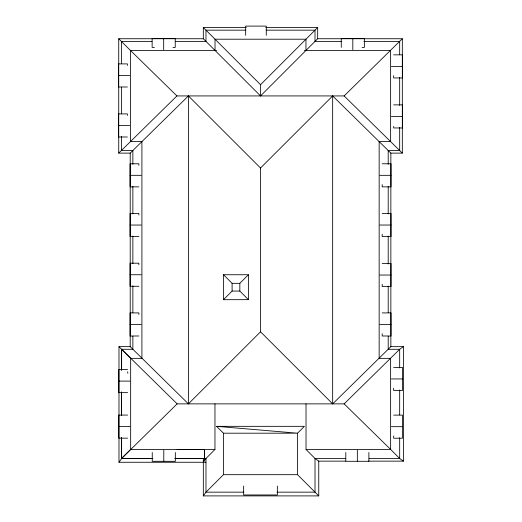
<?xml version="1.0" encoding="UTF-8"?>
<svg xmlns="http://www.w3.org/2000/svg" width="522" height="522" viewBox="0 0 522 522"><rect width="100%" height="100%" fill="white"/><g stroke="black" fill="none" stroke-linecap="round" stroke-linejoin="round"><path stroke-width="0.78" d="M368.415 461.141L403.415 461.141L403.415 346.654L399.676 349.303L344.128 403.871L177.147 403.871L121.6 349.296L121.633 370.157L121.6 349.296L132.862 349.296L132.862 336.253M204.546 449.442L204.65 458.492L204.546 449.442L130.657 449.39L121.6 458.433L121.613 437.56L121.639 458.518L118.983 462.264L205.975 462.264M121.633 358.353L121.639 349.303M318.753 495.9L203.326 495.9L205.975 492.155L223.449 474.681L297.533 474.681L318.753 495.9L318.753 461.141L315.007 458.492L306.022 449.442L306.022 403.871M214.966 403.871L214.966 449.442L205.975 458.492L203.326 462.264L204.65 458.492L203.326 458.518L203.326 495.9M260.537 95.931L260.537 84.695L317.663 27.503L317.663 38.739L260.537 95.931L203.326 38.739L203.326 27.503L246.306 27.503M130.206 153.122L118.735 153.122L176.932 95.931L344.128 95.931L402.325 153.122L390.861 153.122L332.664 95.931L260.537 168.012L260.537 331.79L188.409 403.871L130.206 346.647L130.206 153.122L188.409 95.931L260.537 168.012M317.663 38.739L402.325 38.739L344.128 95.931M223.52 299.648L232.101 291.061L232.101 283.329L223.52 274.742L223.449 299.706L248.413 299.648L239.833 291.061L239.833 283.329L248.413 274.742L223.449 274.742M177.147 403.871L121.6 458.447L152.796 458.453M403.415 346.654L390.861 346.654L332.664 403.871L260.537 331.79M130.657 458.492L121.639 458.518L152.822 458.492M265.763 27.503L317.663 27.503M245.732 30.159L205.975 30.159L203.326 27.503M266.207 30.159L315.007 30.159L315.007 41.388L341.773 41.388M118.735 153.122L118.735 38.739L203.326 38.739M151.869 41.388L121.391 41.388L121.391 63.664M175.496 41.388L205.975 41.388L205.975 30.159L260.537 84.695M363.873 41.388L399.676 41.388L399.676 54.686M154.421 47.398L152.137 47.398L152.137 38.582L175.229 38.582L175.229 47.398L172.945 47.398M362.079 47.398L364.363 47.398L364.363 38.582L341.271 38.582L341.271 47.398M216.65 50.438L130.441 50.438L118.735 38.739M304.339 50.438L390.626 50.438L390.626 141.423L379.155 141.423L379.155 358.353L390.626 358.353L390.626 449.442L399.676 458.492L403.415 461.141M393.666 54.849L402.482 54.849L402.482 77.941L393.666 77.941L393.666 75.664M391.389 66.398L402.482 66.398M118.585 75.449L129.678 75.449M127.394 86.991L118.585 86.991L118.585 63.899L127.394 63.899L127.394 65.42M393.666 104.87L402.482 104.87L402.482 127.955L393.666 127.955L393.666 126.435M391.389 116.413L402.482 116.413M118.585 125.463L129.678 125.463M127.394 137.005L118.585 137.005L118.585 113.913L127.394 113.913L127.394 115.44M382.202 163.778L391.011 163.778L391.011 186.869L382.202 186.869L382.202 184.586M130.056 175.327L141.149 175.327M379.918 175.327L391.011 175.327M138.865 186.869L130.056 186.869L130.056 163.778L138.865 163.778L138.865 165.298M382.202 213.485L391.011 213.485L391.011 236.577L382.202 236.577L382.202 234.293M130.056 225.034L141.149 225.034M379.918 225.034L391.011 225.034M138.865 236.577L130.056 236.577L130.056 213.485L138.865 213.485L138.865 215.005M382.202 263.486L391.011 263.486L391.011 286.578L382.202 286.578L382.202 284.294M130.056 274.742L141.149 274.742M379.918 275.035L391.011 275.035M232.101 283.329L239.833 283.329M138.865 286.284L130.056 286.284L130.056 263.192L138.865 263.192L138.865 264.719M232.101 291.061L239.833 291.061M382.202 312.906L391.011 312.906L391.011 335.992L382.202 335.992L382.202 333.715M130.056 324.449L141.149 324.449M379.918 324.449L391.011 324.449M138.865 335.992L130.056 335.992L130.056 312.906L138.865 312.906L138.865 314.427M118.983 462.264L118.983 346.647L130.206 346.647M118.983 346.647L130.683 358.353L141.912 358.353L141.912 141.423L130.441 141.423L130.441 50.438L176.932 95.931M393.666 367.403L402.482 367.403L402.482 390.495L393.666 390.495L393.666 388.211M127.616 369.563L118.801 369.563L118.801 392.648L127.616 392.648M391.389 378.946L402.482 378.946M118.801 381.106L129.893 381.106M127.616 415.068L118.801 415.068L118.801 438.16L127.616 438.16M393.666 415.12L402.482 415.12L402.482 438.212L393.666 438.212L393.666 435.935M216.584 426.337L297.533 433.195L223.449 433.195L216.584 426.337L304.404 426.33L297.533 433.195L297.533 474.681M118.801 426.611L129.893 426.611M391.389 426.67L402.482 426.67M177.147 449.422L214.966 449.442M306.022 449.442L390.626 449.442L344.128 403.871M345.525 458.492L315.007 458.492L315.007 492.155L277.084 492.155M369.158 458.492L399.676 458.492L399.676 437.671M318.753 461.141L345.616 461.141M243.911 492.155L205.975 492.155L205.975 458.492L174.844 458.499L204.539 458.492M127.616 371.84L127.864 373.302M402.325 38.739L402.325 153.122M399.676 77.4L399.676 105.411M399.676 127.394L399.676 150.466L388.205 150.466L388.205 164.326M399.676 367.945L399.676 349.303L388.205 349.303L388.205 336.312M399.676 389.96L399.676 414.853M390.861 153.122L390.861 346.654M388.205 186.374L388.205 213.981M388.205 236.035L388.205 264.034M388.205 286.056L388.205 312.619M368.884 452.483L368.884 461.298L345.799 461.298L345.799 452.483M357.342 450.205L357.342 461.298M352.82 38.582L352.82 49.675M332.664 95.931L332.664 403.871M305.964 50.438L305.964 39.209L215.025 39.209L215.025 50.438M277.345 486.021L277.345 494.967L243.643 494.967L243.643 486.021M266.266 35.352L266.266 26.1L245.673 26.1L245.673 35.352M248.413 274.742L248.413 299.706M223.449 433.195L223.449 474.681M188.409 95.931L188.409 403.871M175.34 452.502L175.34 461.311L152.248 461.311L152.248 452.502M163.791 450.218L163.791 461.311M163.686 38.582L163.686 49.675M132.862 164.326L132.862 150.466L121.391 150.466L121.391 136.392M132.862 186.374L132.862 213.981M132.862 236.081L132.862 263.688M132.862 285.788L132.862 312.587M130.657 358.353L130.657 449.39M121.391 87.252L121.391 113.659M121.613 392.055L121.619 415.577L121.606 392.055"/></g></svg>
